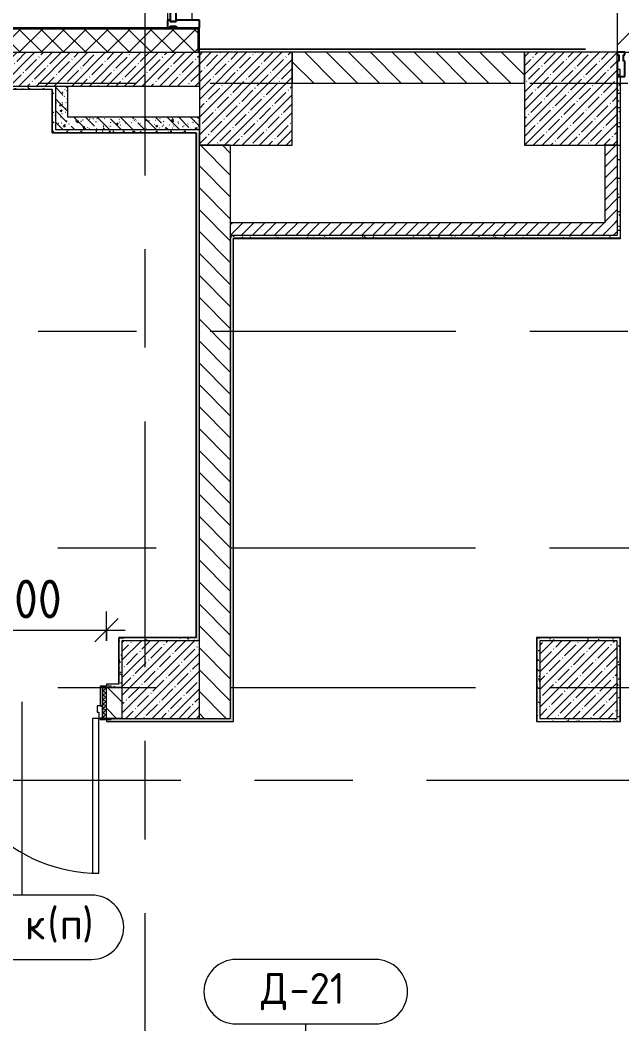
# Model space of a CAD drawing. Header units: millimetres. Extents: x -3456 to 185767, y -8553 to 29000.
# Drawn here: x 2901 to 6791, y 8927 to 15408 of the extents above; entities that cross this region are included whole.
import ezdxf

# ---------------------------------------------------------------- set-up
doc = ezdxf.new("R2010")
doc.units = ezdxf.units.MM
doc.linetypes.add('Осевая', pattern=[3175, 635, -476.25, 1587.5, -476.25])
for name, color, linetype, lineweight in [('A-ANNO-DIMS', 7, 'Continuous', 9), ('A-ANNO-DIMS-100', 7, 'Continuous', 9), ('A-DETL', 7, 'Continuous', 9), ('A-DOOR', 7, 'Continuous', 9), ('A-DOOR-FRAM-2', 7, 'Continuous', 9), ('A-DOOR-IDEN', 7, 'Continuous', 9), ('A-GLAZ-CURT', 7, 'Continuous', 9), ('A-GLAZ-CURT-1', 7, 'Continuous', 25), ('A-GLAZ-CWMG', 7, 'Continuous', 9), ('A-GLAZ-CWMG-1', 7, 'Continuous', 25), ('A-WALL', 7, 'Continuous', 9), ('I-WALL', 7, 'Continuous', 9), ('S-COLS', 7, 'Continuous', 9), ('Оси-2', 7, 'Осевая', 9)]:
    doc.layers.add(name, color=color, linetype=linetype, lineweight=lineweight)
for name, color, linetype, lineweight, true_color in [('A-DETL-GENF-1', 7, 'Continuous', 9, 0xc0c0c0), ('A-DOOR-1', 1, 'Continuous', 9, 0xff0000), ('A-DOOR-2', 1, 'Continuous', 13, 0xff0000), ('A-DOOR-FRAM-1', 1, 'Continuous', 13, 0xff0000), ('A-WALL-1', 7, 'Continuous', 9, 0x3c3c3c), ('A-WALL-FNSH-1', 7, 'Continuous', 9, 0x3c3c3c)]:
    doc.layers.add(name, color=color, linetype=linetype, lineweight=lineweight, true_color=true_color)
doc.styles.add('GOST Common', font='GOST_Common.ttf', dxfattribs={"height": 200})
doc.styles.add('ISOCPEUR', font='isocpeur.ttf', dxfattribs={"width": 0.9, "height": 250})
doc.dimstyles.new('ISO-2_5_0_9К_БОЛЬШОЙ', dxfattribs={"dimscale": 304.8, "dimtxt": 248.995294, "dimasz": 0.492126, "dimexe": 0.393701, "dimexo": 0.984252, "dimgap": 0, "dimtad": 1, "dimdec": 0, "dimrnd": 10, "dimzin": 0, "dimdsep": 46, "dimtxsty": 'ISOCPEUR', "dimblk1": 'OBLIQUE', "dimblk2": 'OBLIQUE', "dimsah": 1, "dimcen": 0.09, "dimdle": 0.393701, "dimazin": 0, "dimtfac": 1, "dimtdec": 4, "dimtix": 1, "dimtmove": 0, "dimatfit": 3, "dimfxl": 1, "dimtvp": 1, "dimtolj": 1, "dimtzin": 0, "dimarcsym": 2})
pattern_1 = [(45, (0, 0), (-57.02463, 57.02463), []), (45, (57.025, 0), (-57.02463, 57.02463), [100.806, -20.161, 3.353, -16.808])]
pattern_2 = [(135, (0, 0), (-70.7107, -70.7107), [])]
pattern_3 = [(135, (0, 0), (-75.43415, -75.43415), [106.68, -17.78, 3.556, -17.78]), (135, (0, 75.39), (-75.43415, -75.43415), []), (50, (0, 0), (127.5292, -11.1576), [13.335, -146.685]), (355, (0, 0), (-24.6697, 133.74), [10.668, -117.348]), (100.451, (10.63, -0.93), (102.8597, 122.5818), [11.333, -124.663]), (46.184, (0, 35.56), (189.7552, -29.4304), [20.002, -220.027]), (96.636, (15.81, 33.1), (166.1822, 173.1996), [17, -186.995]), (351.184, (0, 35.56), (166.184, 173.1976), [16.002, -176.022]), (21, (17.78, 26.67), (106.1303, -71.586), [13.335, -146.685]), (326, (17.78, 26.67), (43.2619, 128.9318), [10.668, -117.348]), (71.451, (26.62, 20.7), (149.392, 57.3451), [11.333, -124.663]), (37.5, (0, 0), (2.16223, 59.18836), [3.353, -112.573, 3.353, -115.773, -117.793]), (37.5, (0, 0), (2.16223, 59.18836), [-235.052, 3.353, -114.44]), (7.5, (0, 0), (46.77386, 70.12615), [3.353, -64.567, 3.353, -109.906, -44.894]), (7.5, (0, 0), (46.77386, 70.12615), [-181.178, 3.353, -41.542]), (327.5, (-39.65, 0), (94.91367, -4.0101), [3.353, -41.097, 3.353, -135.331, -184.023]), (327.5, (-39.65, 0), (94.91367, -4.0101), [-183.134, 3.353, -180.67]), (317.5, (-57.43, 0), (103.69057, 17.7988), [3.353, -54.432, 3.353, -88.748, -130.683]), (317.5, (-57.43, 0), (103.69057, 17.7988), [-149.885, 3.353, -127.33])]
pattern_4 = [(45, (0, 0), (-35.35534, 35.35534), [])]
pattern_5 = [(0, (0, 0), (121.92, 30.48), [10.058, -81.382, 10.058, -81.382, -487.68]), (0, (0, 0), (121.92, 30.48), [-182.88, 10.058, -172.822, 10.058, -81.382, -213.36]), (0, (0, 0), (121.92, 30.48), [-457.2, 10.058, -50.902, 10.058, -142.342]), (120, (45.72, 15.24), (-87.356454, 90.34582), [10.058, -81.382, 10.058, -81.382, -487.68]), (120, (45.72, 15.24), (-87.356454, 90.34582), [-182.88, 10.058, -172.822, 10.058, -81.382, -213.36]), (120, (45.72, 15.24), (-87.356454, 90.34582), [-457.2, 10.058, -50.902, 10.058, -142.342]), (240, (60.96, 76.2), (-34.563546, -120.82582), [10.058, -81.382, 10.058, -81.382, -487.68]), (240, (60.96, 76.2), (-34.563546, -120.82582), [-182.88, 10.058, -172.822, 10.058, -81.382, -213.36]), (240, (60.96, 76.2), (-34.563546, -120.82582), [-457.2, 10.058, -50.902, 10.058, -142.342])]

# ---------------------------------------------------------------- blocks, each defined once
blk = doc.blocks.new('Системная панель - Стекло - 40мм-23190197-План заполнения и маркировки дверных проемов 2 этажа в осях 1-12')
at = {"layer": 'A-GLAZ-CURT'}
h = blk.add_hatch(dxfattribs=at)
h.set_pattern_fill('FP_22', color=256, style=0, pattern_type=2)
h.set_pattern_definition([(135, (15566.62, -3971.1), (-282.843, -282.843), [200, -600]), (135, (15666.62, -4171.1), (-282.843, -282.843), [600, -200]), (135, (15766.62, -3771.1), (-282.843, -282.843), [200, -600])])
h.paths.add_polyline_path([(268.5, 0), (268.5, 40), (-268.5, 40), (-268.5, 0), (-215.9, 0)])
at = {"layer": 'A-GLAZ-CURT-1'}
for p, q in [((268.5, 40), (-268.5, 40)), ((-268.5, 40), (-268.5, 0)), ((-268.5, 0), (268.5, 0)), ((268.5, 0), (268.5, 40))]:
    blk.add_line(p, q, dxfattribs=at)
blk = doc.blocks.new('Прямоугольный импост - Импост структурный с накладкой - 190мм-22858300-План заполнения и маркировки дверных проемов 2 этажа в осях 1-12')
at = {"layer": 'A-GLAZ-CWMG-1'}
for p, q in [((-50, 0), (-50, 17)), ((-50, 17), (0, 17)), ((-40, 0), (-50, 0)), ((-40, -40), (-40, 0)), ((0, 0), (-10, 0)), ((-10, 0), (-10, -40)), ((0, 17), (0, 0)), ((-50, -190), (-50, -40)), ((-50, -40), (-40, -40)), ((-10, -40), (0, -40)), ((0, -40), (0, -190)), ((0, -190), (-50, -190))]:
    blk.add_line(p, q, dxfattribs=at)
blk = doc.blocks.new('Прямоугольный импост - Импост структурный с накладкой - 160мм-23190189-План заполнения и маркировки дверных проемов 2 этажа в осях 1-12')
at = {"layer": 'A-GLAZ-CWMG'}
for p, q in [((3854.1, 15925.1), (3854.1, 15408.1)), ((3854.1, 15925.1), (3861.1, 15925.1)), ((4011.1, 15925.1), (4011.1, 15408.1))]:
    blk.add_line(p, q, dxfattribs=at)
blk = doc.blocks.new('110_Дверь_СКБ_1Ст_Внутренняя1 - Д-4к_п__1100x2100h_Артистические EI30-33310874-План заполнения и маркировки дверных проемов 2 этажа в осях 1-12')
at = {"layer": 'A-DOOR'}
h = blk.add_hatch(dxfattribs=at)
h.set_pattern_fill('FP_15', color=256, style=0, pattern_type=2)
h.set_pattern_definition([(135, (1751.41, 164.685), (-14.14214, -14.14214), []), (225, (1751.41, 164.685), (14.14214, -14.14214), [])])
h.paths.add_polyline_path([(537.5, 100), (537.5, -100), (562.5, -100), (562.5, 100)])
at = {"layer": 'A-DOOR-FRAM-2'}
h = blk.add_hatch(dxfattribs=at)
h.set_pattern_fill('FP_16', color=256, style=0, pattern_type=2)
h.set_pattern_definition([(45, (-371.384, 164.685), (-14.1421, 14.1421), []), (135, (-371.384, 164.685), (-14.1421, -14.1421), [])])
h.paths.add_polyline_path([(-512.5, 100), (-537.5, 100), (-537.5, -100), (-512.5, -100)])
at = {"layer": 'A-DOOR-1'}
blk.add_arc((-487.5, 100), 1000, 360, 90, dxfattribs=at)
at = {"layer": 'A-DOOR-2'}
for p, q in [((-487.5, 1100), (-487.5, 100)), ((-447.5, 1100), (-487.5, 1100)), ((-447.5, 100), (-447.5, 1100)), ((-487.5, 100), (-447.5, 100))]:
    blk.add_line(p, q, dxfattribs=at)
at = {"layer": 'A-DOOR-FRAM-1'}
for p, q in [((-497.5, 108), (-567.5, 108)), ((-567.5, 108), (-567.5, 100)), ((-567.5, 100), (-497.5, 100)), ((-512.5, 100), (-537.5, 100)), ((-537.5, 100), (-537.5, -100)), ((-487.5, 100), (-512.5, 100)), ((-512.5, 100), (-512.5, 20)), ((-512.5, -100), (-512.5, 100)), ((-497.5, 100), (-512.5, 100)), ((-512.5, 100), (-512.5, 99)), ((-512.5, 99), (-497.5, 99)), ((-497.5, 100), (-497.5, 108)), ((-497.5, 99), (-497.5, 100)), ((-487.5, 60), (-487.5, 100)), ((512.5, 100), (512.5, 60)), ((537.5, 100), (512.5, 100)), ((592.5, 108), (522.5, 108)), ((522.5, 108), (522.5, 100)), ((537.5, 100), (522.5, 100)), ((522.5, 100), (522.5, 99)), ((522.5, 100), (592.5, 100)), ((522.5, 99), (537.5, 99)), ((537.5, 20), (537.5, 100)), ((562.5, 100), (537.5, 100)), ((537.5, 100), (537.5, -100)), ((537.5, 99), (537.5, 100)), ((562.5, -100), (562.5, 100)), ((592.5, 100), (592.5, 108)), ((-512.5, 20), (-477.5, 20)), ((-497.5, 20), (-512.5, 20)), ((-512.5, 20), (-512.5, -100)), ((-497.5, -100), (-497.5, 20)), ((-477.5, 60), (-487.5, 60)), ((-477.5, 20), (-477.5, 60)), ((512.5, 60), (502.5, 60)), ((502.5, 60), (502.5, 20)), ((502.5, 20), (537.5, 20)), ((537.5, 20), (522.5, 20)), ((522.5, 20), (522.5, -100)), ((537.5, -100), (537.5, 20)), ((-497.5, -100), (-567.5, -100)), ((-567.5, -100), (-567.5, -108)), ((-567.5, -108), (-497.5, -108)), ((-537.5, -100), (-512.5, -100)), ((-512.5, -100), (-497.5, -100)), ((-497.5, -108), (-497.5, -100)), ((522.5, -100), (537.5, -100)), ((592.5, -100), (522.5, -100)), ((522.5, -100), (522.5, -108)), ((522.5, -108), (592.5, -108)), ((537.5, -100), (562.5, -100)), ((592.5, -108), (592.5, -100))]:
    blk.add_line(p, q, dxfattribs=at)
blk = doc.blocks.new('BSC_Колонна _Прямоугольная - 500х500-22206884-План заполнения и маркировки дверных проемов 2 этажа в осях 1-12')
at = {"layer": 'S-COLS'}
h = blk.add_hatch(dxfattribs=at)
h.set_pattern_fill('FP_72', color=256, style=0, pattern_type=2)
h.set_pattern_definition([(45, (-6510, -11150), (-57.02463, 57.02463), []), (45, (-6452.975, -11150), (-57.02463, 57.02463), [100.806, -20.161, 3.353, -16.808])])
h.paths.add_polyline_path([(-250, -250), (250, -250), (250, 250), (-250, 250)])
for p, q in [((250, 250), (-250, 250)), ((-250, 250), (-250, -250)), ((250, -250), (250, 250)), ((-250, -250), (250, -250))]:
    blk.add_line(p, q, dxfattribs=at)
blk = doc.blocks.new('BSC_Колонна _Прямоугольная - 500х500-V60-План заполнения и маркировки дверных проемов 2 этажа в осях 1-12')
at = {"layer": 'S-COLS'}
h = blk.add_hatch(dxfattribs=at)
h.set_pattern_fill('FP_73', color=256, style=0, pattern_type=2)
h.set_pattern_definition([(45, (-3810, -11150), (-57.0246, 57.0246), []), (45, (-3752.975, -11150), (-57.0246, 57.0246), [100.806, -20.161, 3.353, -16.808])])
h.paths.add_polyline_path([(-250, -250), (250, -250), (250, 250), (-250, 250)])
for p, q in [((250, 250), (-250, 250)), ((-250, 250), (-250, -250)), ((250, -250), (250, 250)), ((-250, -250), (250, -250))]:
    blk.add_line(p, q, dxfattribs=at)
blk = doc.blocks.new('Прямоугольный импост - Импост структурный с накладкой - 160мм-23997897-План заполнения и маркировки дверных проемов 2 этажа в осях 1-12')
at = {"layer": 'A-GLAZ-CWMG-1'}
for p, q in [((0, 140), (-50, 140)), ((-50, 140), (-50, 40)), ((0, 40), (0, 140)), ((-50, 40), (-40, 40)), ((-40, 0), (-50, 0)), ((-50, 0), (-50, -17)), ((-40, 40), (-40, 0)), ((-10, 0), (-10, 40)), ((-10, 40), (0, 40)), ((0, 0), (-10, 0)), ((0, -17), (0, 0)), ((-50, -17), (0, -17))]:
    blk.add_line(p, q, dxfattribs=at)
blk = doc.blocks.new('М_двери - Типоразмер_рамка-25223575-План заполнения и маркировки дверных проемов 2 этажа в осях 1-12')
at = {"layer": 'A-DOOR-IDEN'}
for p, q in [((4.496, 2.08), (-4.496, 2.08)), ((-4.496, -2.08), (4.496, -2.08))]:
    blk.add_line(p, q, dxfattribs=at)
for centre, start, end in [((-4.496, 0), 90, 270), ((4.496, 0), 270, 90)]:
    blk.add_arc(centre, 2.08, start, end, dxfattribs=at)
blk = doc.blocks.new('DIMBLOCK27-План заполнения и маркировки дверных проемов 2 этажа в осях 1-12')
at = {"layer": 'A-ANNO-DIMS-100'}
for p, q in [((2360, 11408), (2360, 11588.7)), ((3460, 11400), (3460, 11588.7)), ((2240, 11468.7), (3580, 11468.7)), ((2360, 11468.7), (2360, 11408)), ((3460, 11468.7), (3460, 11400))]:
    blk.add_line(p, q, dxfattribs=at)
at = {"layer": 'A-ANNO-DIMS-100', "lineweight": 20}
for p, q in [((2360, 11468.7), (2435, 11543.7)), ((3460, 11468.7), (3535, 11543.7)), ((2360, 11468.7), (2285, 11393.7)), ((3460, 11468.7), (3385, 11393.7))]:
    blk.add_line(p, q, dxfattribs=at)
at = {"layer": 'A-ANNO-DIMS-100', "color": 0, "insert": (2637.1, 11795.3), "char_height": 250, "width": 655.049, "attachment_point": 1, "line_spacing_factor": 1.149209, "style": 'ISOCPEUR'}
blk.add_mtext('1100', dxfattribs=at)
blk = doc.blocks.new('_Oblique')
at = {"color": 0, "linetype": 'ByBlock', "lineweight": -2}
blk.add_line((-0.5, -0.5), (0.5, 0.5), dxfattribs=at)

msp = doc.modelspace()

# ---------------------------------------------------------------- hatches: boundary and pattern name
at = {"layer": 'A-DETL-GENF-1'}
h = msp.add_hatch(dxfattribs=at)
h.set_pattern_fill('FP_100', color=256, style=0, pattern_type=2)
h.set_pattern_definition([(45, (0, 0), (-212.132, 212.132), [])])
h.paths.add_polyline_path([(13562.1, 15200), (13710.3, 15200), (13710.3, 27150), (4660, 27150), (4660, 26500), (4060, 26500), (4060, 25750), (9710, 25750), (9710, 20770), (6760, 20770), (6760, 15200), (12223.3, 15200)])
at = {"layer": 'A-WALL'}
h = msp.add_hatch(dxfattribs=at)
h.set_pattern_fill('FP_14', color=256, style=0, pattern_type=2)
h.set_pattern_definition([(45, (0, 0), (-70.7107, 70.7107), []), (135, (0, 0), (-70.7107, -70.7107), [])])
h.paths.add_polyline_path([(2851.9, 15200), (4052, 15200), (4052, 15350), (-110, 15350), (-110, 15200), (1513.1, 15200)])
at = {"layer": 'I-WALL'}
h = msp.add_hatch(dxfattribs=at)
h.set_pattern_fill('FP_17', color=256, style=0, pattern_type=2)
h.set_pattern_definition(pattern_1)
h.paths.add_polyline_path([(2851.9, 14980), (4060, 14980), (4060, 15200), (390, 15200), (390, 14980), (1513.1, 14980)])
h = msp.add_hatch(dxfattribs=at)
h.set_pattern_fill('FP_13', color=256, style=0, pattern_type=2)
h.set_pattern_definition(pattern_2)
h.paths.add_polyline_path([(6160, 15000), (6160, 15200), (4660, 15200), (4660, 15000)])
h = msp.add_hatch(dxfattribs=at)
h.set_pattern_fill('FP_89', color=256, style=0, pattern_type=2)
h.set_pattern_definition(pattern_5)
h.paths.add_polyline_path([(6760, 14020), (6780, 14020), (6780, 15090), (6760, 15090)])
h = msp.add_hatch(dxfattribs=at)
h.set_pattern_fill('FP_89', color=256, style=0, pattern_type=2)
h.set_pattern_definition(pattern_5)
h.paths.add_polyline_path([(3110, 14960), (3110, 14980), (415, 14980), (415, 14960), (2851.9, 14960)])
h = msp.add_hatch(dxfattribs=at)
h.set_pattern_fill('FP_89', color=256, style=0, pattern_type=2)
h.set_pattern_definition(pattern_5)
h.paths.add_polyline_path([(3130, 14680.7), (3130, 14980), (3110, 14980), (3110, 14680.7)])
h = msp.add_hatch(dxfattribs=at)
h.set_pattern_fill('FP_42', color=256, style=0, pattern_type=2)
h.set_pattern_definition(pattern_3)
h.paths.add_polyline_path([(3210, 14700.7), (3210, 14980), (3130, 14980), (3130, 14700.7)])
h = msp.add_hatch(dxfattribs=at)
h.set_pattern_fill('FP_42', color=256, style=0, pattern_type=2)
h.set_pattern_definition(pattern_3)
h.paths.add_polyline_path([(3210, 14700.7), (4060, 14700.7), (4060, 14780.7), (3210, 14780.7)])
h = msp.add_hatch(dxfattribs=at)
h.set_pattern_fill('FP_89', color=256, style=0, pattern_type=2)
h.set_pattern_definition(pattern_5)
h.paths.add_polyline_path([(4060, 14680.7), (4060, 14700.7), (3130, 14700.7), (3130, 14680.7), (4040, 14680.7)])
h = msp.add_hatch(dxfattribs=at)
h.set_pattern_fill('FP_89', color=256, style=0, pattern_type=2)
h.set_pattern_definition(pattern_5)
h.paths.add_polyline_path([(4040, 11400), (4060, 11400), (4060, 14680.7), (4040, 14679.7), (4040, 11420)])
h = msp.add_hatch(dxfattribs=at)
h.set_pattern_fill('FP_13', color=256, style=0, pattern_type=2)
h.set_pattern_definition(pattern_2)
h.paths.add_polyline_path([(4190.7, 10900), (4260, 10900), (4260, 14600), (4060, 14600), (4060, 10900)])
h = msp.add_hatch(dxfattribs=at)
h.set_pattern_fill('FP_41', color=256, style=0, pattern_type=2)
h.set_pattern_definition(pattern_4)
h.paths.add_polyline_path([(6680, 14100), (6760, 14100), (6760, 14600), (6680, 14600)])
h = msp.add_hatch(dxfattribs=at)
h.set_pattern_fill('FP_41', color=256, style=0, pattern_type=2)
h.set_pattern_definition(pattern_4)
h.paths.add_polyline_path([(6760, 14020), (6760, 14100), (4260, 14100), (4260, 14020)])
h = msp.add_hatch(dxfattribs=at)
h.set_pattern_fill('FP_89', color=256, style=0, pattern_type=2)
h.set_pattern_definition(pattern_5)
h.paths.add_polyline_path([(5579.5, 14000), (6780, 14000), (6780, 14020), (4260, 14020), (4260, 14000), (4281, 14000)])
h = msp.add_hatch(dxfattribs=at)
h.set_pattern_fill('FP_89', color=256, style=0, pattern_type=2)
h.set_pattern_definition(pattern_5)
h.paths.add_polyline_path([(4260, 10880), (4280, 10880), (4280, 14000), (4260, 14000), (4260, 10900)])
h = msp.add_hatch(dxfattribs=at)
h.set_pattern_fill('FP_89', color=256, style=0, pattern_type=2)
h.set_pattern_definition(pattern_5)
h.paths.add_polyline_path([(3540, 11100), (3560, 11100), (3560, 11420), (3540, 11420), (3540, 11120)])
h = msp.add_hatch(dxfattribs=at)
h.set_pattern_fill('FP_89', color=256, style=0, pattern_type=2)
h.set_pattern_definition(pattern_5)
h.paths.add_polyline_path([(4040, 11400), (4039, 11420), (3560, 11420), (3560, 11400)])
h = msp.add_hatch(dxfattribs=at)
h.set_pattern_fill('FP_89', color=256, style=0, pattern_type=2)
h.set_pattern_definition(pattern_5)
h.paths.add_polyline_path([(6260, 10880), (6260, 11420), (6240, 11420), (6240, 10880)])
h = msp.add_hatch(dxfattribs=at)
h.set_pattern_fill('FP_89', color=256, style=0, pattern_type=2)
h.set_pattern_definition(pattern_5)
h.paths.add_polyline_path([(6760, 11400), (6760, 11420), (6260, 11420), (6260, 11400)])
h = msp.add_hatch(dxfattribs=at)
h.set_pattern_fill('FP_89', color=256, style=0, pattern_type=2)
h.set_pattern_definition(pattern_5)
h.paths.add_polyline_path([(6780, 10900), (6780, 11420), (6760, 11420), (6760, 10900)])
h = msp.add_hatch(dxfattribs=at)
h.set_pattern_fill('FP_13', color=256, style=0, pattern_type=2)
h.set_pattern_definition(pattern_2)
h.paths.add_polyline_path([(3560, 10900), (3560, 11100), (3460, 11100), (3460, 10900), (3490, 10900)])
h.paths.add_polyline_path([(2330, 10900), (2360, 10900), (2360, 11100), (390, 11100), (390, 10900), (1513.1, 10900)])
h = msp.add_hatch(dxfattribs=at)
h.set_pattern_fill('FP_89', color=256, style=0, pattern_type=2)
h.set_pattern_definition(pattern_5)
h.paths.add_polyline_path([(3490, 11100), (3540, 11100), (3540, 11120), (3460, 11120), (3460, 11108), (3490, 11107.5)])
h.paths.add_polyline_path([(1690, 11100), (2330, 11100), (2330, 11108), (2360, 11108), (2360, 11120), (1690, 11120)])
h = msp.add_hatch(dxfattribs=at)
h.set_pattern_fill('FP_89', color=256, style=0, pattern_type=2)
h.set_pattern_definition(pattern_5)
h.paths.add_polyline_path([(4260, 10880), (4260, 10900), (3490, 10900), (3490, 10892), (3460, 10892), (3460, 10880), (4190.7, 10880)])
h.paths.add_polyline_path([(526, 10880), (2360, 10880), (2360, 10892), (2330, 10892), (2330, 10900), (526, 10900)])
h = msp.add_hatch(dxfattribs=at)
h.set_pattern_fill('FP_89', color=256, style=0, pattern_type=2)
h.set_pattern_definition(pattern_5)
h.paths.add_polyline_path([(6780, 10880), (6780, 10900), (6260, 10900), (6260, 10880), (6760, 10880)])
at = {"layer": 'S-COLS'}
h = msp.add_hatch(dxfattribs=at)
h.set_pattern_fill('FP_17', color=256, style=0, pattern_type=2)
h.set_pattern_definition(pattern_1)
h.paths.add_polyline_path([(4260, 14600), (4660, 14600), (4660, 15200), (4060, 15200), (4060, 14600), (4190.7, 14600)])
h = msp.add_hatch(dxfattribs=at)
h.set_pattern_fill('FP_17', color=256, style=0, pattern_type=2)
h.set_pattern_definition(pattern_1)
h.paths.add_polyline_path([(6160, 14600), (6760, 14600), (6760, 15200), (6160, 15200)])

# ---------------------------------------------------------------- linework, layer by layer
at = {"layer": 'A-DETL'}
for p, q in [((6760, 20770), (6760, 15200)), ((6760, 15200), (13710.3, 15200))]:
    msp.add_line(p, q, dxfattribs=at)
at = {"layer": 'A-DOOR-IDEN'}
for p, q in [((2913.5, 11007.6), (2913.5, 9759.1)), ((4747.5, 7885), (4747.5, 8927.1))]:
    msp.add_line(p, q, dxfattribs=at)
at = {"layer": 'A-WALL'}
for p, q in [((4055, 15353), (-263, 15353)), ((4052, 15350), (-260, 15350)), ((4052, 15200), (4052, 15350)), ((4055, 15200), (4055, 15353)), ((4660, 15200), (4660, 15000)), ((3110, 14960), (415, 14960)), ((3110, 14680.7), (3110, 14960)), ((4040, 14680.7), (3130, 14680.7)), ((4040, 11420), (4040, 14680.7)), ((4260, 14600), (4060, 14600)), ((4260, 14600), (4260, 10900)), ((4280, 10880), (4280, 14000)), ((5579.5, 14000), (4281, 14000)), ((5579.5, 14000), (5579.5, 13999)), ((4040, 11420), (3560, 11420)), ((3560, 11100), (3490, 11100)), ((3490, 10900), (3560, 10900)), ((3560, 10900), (3490, 10900)), ((4060, 10900), (4260, 10900))]:
    msp.add_line(p, q, dxfattribs=at)
at = {"layer": 'A-WALL-1'}
for p, q in [((390, 15200), (4052, 15200)), ((4060, 14980), (4060, 15200)), ((6160, 15200), (4660, 15200)), ((6160, 15000), (6160, 15200)), ((6780, 15090), (6760, 15090)), ((6760, 15090), (6760, 14020)), ((6780, 15043), (6780, 15090)), ((4060, 14980), (390, 14980)), ((3130, 14980), (3130, 14700.7)), ((3210, 14780.7), (3210, 14980)), ((4660, 15000), (6160, 15000)), ((4060, 14780.7), (3210, 14780.7)), ((4060, 11400), (4060, 14780.7)), ((3130, 14700.7), (4060, 14700.7)), ((6760, 14600), (6680, 14600)), ((6680, 14600), (6680, 14100)), ((6680, 14100), (4260, 14100)), ((4260, 14020), (6760, 14020)), ((6240, 11420), (6240, 10880)), ((6780, 11420), (6240, 11420)), ((6780, 10880), (6780, 11420)), ((3540, 11120), (3460, 11120)), ((3460, 11120), (3460, 11108)), ((3540, 11121), (3540, 11120)), ((3460, 10892), (3460, 10880)), ((3460, 10880), (4280, 10880)), ((6240, 10880), (6780, 10880))]:
    msp.add_line(p, q, dxfattribs=at)
at = {"layer": 'A-WALL-FNSH-1'}
for p, q in [((4060, 15358), (-268, 15358)), ((4060, 15200), (4060, 15358)), ((4052, 15200), (4060, 15200)), ((6555, 15221), (4060, 15221)), ((4060, 15220), (6555, 15220)), ((6555, 15220), (6555, 15221)), ((6781, 15043), (6780, 15043)), ((6780, 15043), (6780, 14000)), ((6781, 13999), (6781, 15043)), ((3109, 14959), (460, 14959)), ((3109, 14959), (3109, 14679.7)), ((3109, 14679.7), (4039, 14679.7)), ((3130, 14680.7), (3110, 14680.7)), ((4039, 14679.7), (4039, 11421)), ((4281, 10879), (4281, 14000)), ((6780, 14000), (5579.5, 14000)), ((4280, 13999), (6781, 13999)), ((4039, 11421), (3539, 11421)), ((3539, 11421), (3539, 11121)), ((3540, 11420), (3560, 11420)), ((3540, 11121), (3540, 11420)), ((6781, 11421), (6239, 11421)), ((6239, 11421), (6239, 10879)), ((6781, 10879), (6781, 11421)), ((3539, 11121), (3460, 11121)), ((3460, 11121), (3460, 11120)), ((3460, 10880), (3460, 10879)), ((3460, 10879), (4281, 10879)), ((6239, 10879), (6781, 10879))]:
    msp.add_line(p, q, dxfattribs=at)
at = {"layer": 'I-WALL'}
msp.add_line((4281, 14000), (4280, 14000), dxfattribs=at)
at = {"layer": 'S-COLS'}
for p, q in [((4660, 15200), (4060, 15200)), ((4060, 15200), (4060, 14600)), ((4660, 15000), (4660, 15200)), ((6760, 15200), (6160, 15200)), ((6160, 15200), (6160, 14600)), ((6760, 14600), (6760, 15200)), ((4660, 14600), (4660, 15000)), ((4060, 14600), (4260, 14600)), ((4260, 14600), (4660, 14600)), ((6160, 14600), (6760, 14600))]:
    msp.add_line(p, q, dxfattribs=at)
at = {"layer": 'Оси-2'}
for p, q in [((3710, 593.7), (3710, 24898.1)), ((-155.7, 15000), (35681, 15000)), ((-155.7, 13400), (35681, 13400)), ((-28.5, 12000), (35681, 12000)), ((-28.5, 11100), (36281, 11100)), ((1241.5, 10500), (36281, 10500))]:
    msp.add_line(p, q, dxfattribs=at)

# ---------------------------------------------------------------- block references
at = {"layer": 'A-DOOR-1', "rotation": 180}
msp.add_blockref('110_Дверь_СКБ_1Ст_Внутренняя1 - Д-4к_п__1100x2100h_Артистические EI30-33310874-План заполнения и маркировки дверных проемов 2 этажа в осях 1-12', (2922.5, 11000), dxfattribs=at)
at = {"layer": 'A-DOOR-IDEN', "xscale": 99.99999999999993, "yscale": 99.99999999999993, "zscale": 99.99999999999993}
for p in [(2913.5, 9551.1), (4747.5, 9135.1)]:
    msp.add_blockref('М_двери - Типоразмер_рамка-25223575-План заполнения и маркировки дверных проемов 2 этажа в осях 1-12', p, dxfattribs=at)
at = {"layer": 'A-GLAZ-CURT', "rotation": 269.9999999999999}
msp.add_blockref('Системная панель - Стекло - 40мм-23190197-План заполнения и маркировки дверных проемов 2 этажа в осях 1-12', (3871.1, 15666.6), dxfattribs=at)
at = {"layer": 'A-GLAZ-CWMG'}
msp.add_blockref('Прямоугольный импост - Импост структурный с накладкой - 160мм-23190189-План заполнения и маркировки дверных проемов 2 этажа в осях 1-12', (0, 0), dxfattribs=at)
at = {"layer": 'A-GLAZ-CWMG', "extrusion": (0, 0, -1), "rotation": 270.0000000000001}
msp.add_blockref('Прямоугольный импост - Импост структурный с накладкой - 190мм-22858300-План заполнения и маркировки дверных проемов 2 этажа в осях 1-12', (-3871.1, 15358.1), dxfattribs=at)
at = {"layer": 'A-GLAZ-CWMG', "rotation": 180}
msp.add_blockref('Прямоугольный импост - Импост структурный с накладкой - 160мм-23997897-План заполнения и маркировки дверных проемов 2 этажа в осях 1-12', (6760, 15183), dxfattribs=at)
at = {"layer": 'S-COLS'}
for name, p in [('BSC_Колонна _Прямоугольная - 500х500-V60-План заполнения и маркировки дверных проемов 2 этажа в осях 1-12', (3810, 11150)), ('BSC_Колонна _Прямоугольная - 500х500-22206884-План заполнения и маркировки дверных проемов 2 этажа в осях 1-12', (6510, 11150))]:
    msp.add_blockref(name, p, dxfattribs=at)

# ---------------------------------------------------------------- texts
at = {"layer": 'A-DOOR-IDEN', "char_height": 200, "attachment_point": 1, "style": 'GOST Common'}
for s, insert, width in [('\\fGOST Common|b0|i0|c204|p34|;(', (3079.4, 9672.3), 96.202), ('\\fGOST Common|b0|i0|c204|p34|;)', (3304.3, 9672.3), 96.202), ('\\fGOST Common|b0|i0|c204|p34|;к', (2933.9, 9672.3), 176.371), ('\\fGOST Common|b0|i0|c204|p34|;п', (3158.8, 9672.3), 176.371), ('\\fGOST Common|b0|i0|c204|p34|;Д', (4457.3, 9256.3), 224.472), ('-21', (4642.5, 9256.3), 472.996)]:
    msp.add_mtext(s, dxfattribs=dict(at, insert=insert, width=width))

# ---------------------------------------------------------------- dimensions: what is measured, and where the dimension line sits
at = {"layer": 'A-ANNO-DIMS'}
dim = msp.add_linear_dim(base=(3460, 11468.7), p1=(2360, 11108), p2=(3460, 11100), dimstyle='ISO-2_5_0_9К_БОЛЬШОЙ', override={"dimpost": '<>', "dimfxl": 1100.029091}, dxfattribs=at)
dim.commit()
dim.dimension.update_dxf_attribs({"geometry": 'DIMBLOCK27-План заполнения и маркировки дверных проемов 2 этажа в осях 1-12', "text_midpoint": (2910, 11593.7)})

doc.saveas('drawing.dxf')
